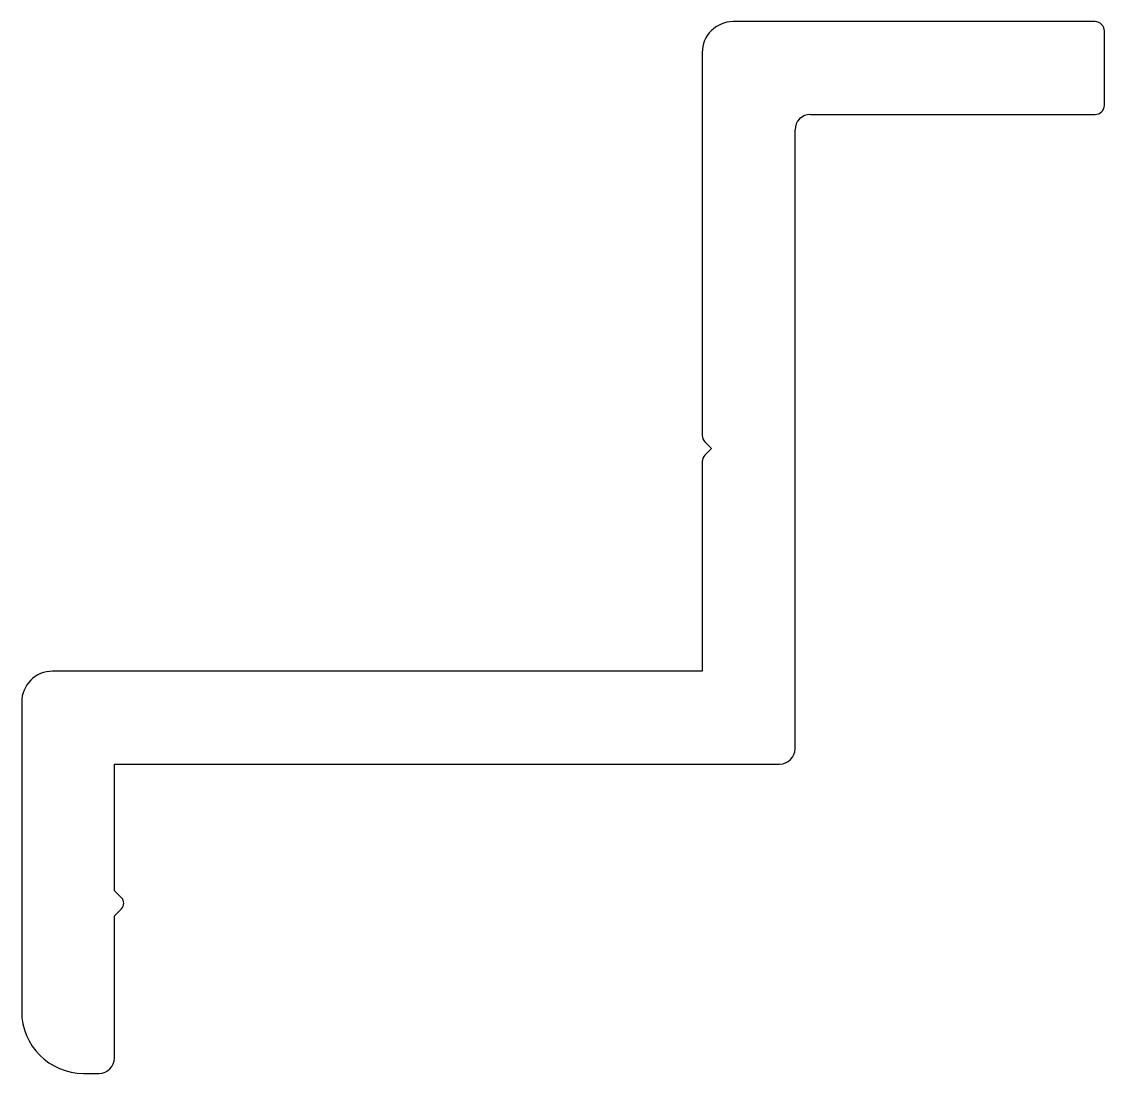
# Model space of a CAD drawing. Extents: x -168.2 to -133.2, y 161 to 195.
import ezdxf

# ---------------------------------------------------------------- set-up
doc = ezdxf.new("R2010")
doc.units = 0
doc.layers.get('0').update_dxf_attribs({"linetype": 'CONTINUOUS'})

msp = doc.modelspace()

# ---------------------------------------------------------------- linework, layer by layer
for p, q in [((-133.479, 194.967), (-145.179, 194.967)), ((-133.179, 192.267), (-133.179, 194.667)), ((-146.179, 193.967), (-146.179, 181.591)), ((-142.679, 191.967), (-133.479, 191.967)), ((-143.179, 171.467), (-143.179, 191.467)), ((-146.092, 181.379), (-145.879, 181.167)), ((-145.879, 181.167), (-146.092, 180.955)), ((-146.179, 180.743), (-146.179, 173.967)), ((-146.179, 173.967), (-167.179, 173.967)), ((-168.179, 172.967), (-168.179, 162.967)), ((-165.179, 166.871), (-165.179, 170.967)), ((-165.179, 170.967), (-143.679, 170.967)), ((-164.953, 166.644), (-165.179, 166.871)), ((-165.179, 166.064), (-164.953, 166.29)), ((-165.179, 161.467), (-165.179, 166.064)), ((-166.179, 160.967), (-165.679, 160.967))]:
    msp.add_line(p, q)
for centre, radius, start, end in [((-145.179, 193.967), 1, 90, 180), ((-133.479, 194.667), 0.3, 0.0023, 89.986), ((-133.479, 192.267), 0.3, 270.014, 359.9977), ((-142.679, 191.467), 0.5, 90, 180), ((-145.879, 181.591), 0.3, 179.9993, 225.0061), ((-145.879, 180.743), 0.3, 134.9939, 179.989), ((-167.179, 172.967), 1, 90, 180), ((-143.679, 171.467), 0.5, 270, 0), ((-165.129, 166.467), 0.25, 314.9942, 45.0058), ((-166.179, 162.967), 2, 180, 270), ((-165.679, 161.467), 0.5, 270, 360)]:
    msp.add_arc(centre, radius, start, end)

doc.saveas('drawing.dxf')
